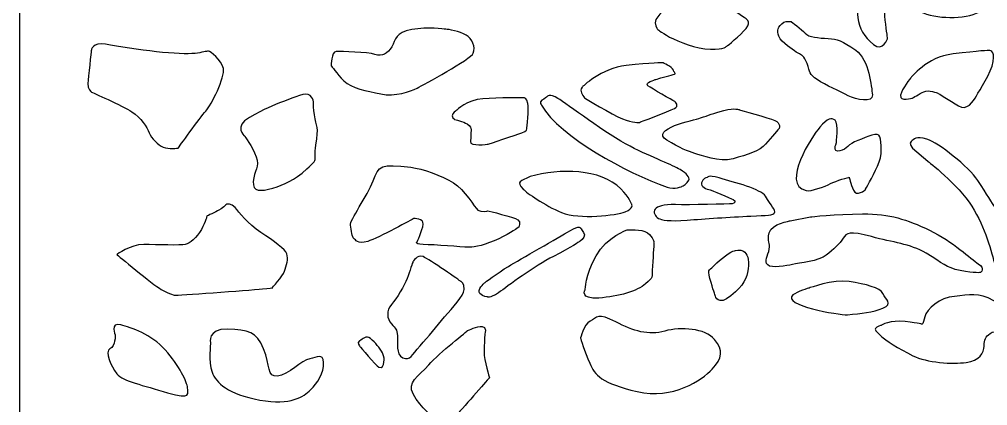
# Model space of a CAD drawing. Header units: centimetres. Extents: x -15.7 to -8.7, y -9 to 9.
# Drawn here: x -15.652 to -11.118, y -0.31 to 1.498 of the extents above; entities that cross this region are included whole.
import ezdxf

# ---------------------------------------------------------------- set-up
doc = ezdxf.new("R2010")
doc.units = ezdxf.units.CM
doc.header["$MEASUREMENT"] = 0
doc.layers.add('layer 1', color=7, linetype='Continuous')

msp = doc.modelspace()

# ---------------------------------------------------------------- linework, layer by layer
at = {"layer": 'layer 1', "color": 250, "lineweight": 30}
for points, knots in [([(-15.65204, 9.00077), (-15.65204, 9.00077), (-8.7077, 9.00077), (-8.7077, 9.00077), (-8.7077, 9.00077), (-8.7077, 9.00077), (-8.7077, -9.00021), (-8.7077, -9.00021), (-8.7077, -9.00021), (-8.7077, -9.00021), (-15.65204, -9.00021), (-15.65204, -9.00021), (-15.65204, -9.00021), (-15.65204, -9.00021), (-15.65204, 9.00077), (-15.65204, 9.00077)], [0, 0, 0, 0, 0.2, 0.2, 0.2, 0.2, 0.4, 0.4, 0.4, 0.4, 0.6, 0.6, 0.6, 0.6, 1, 1, 1, 1]), ([(-11.50074, 1.77283), (-11.44518, 1.78842), (-11.37884, 1.80402), (-11.36809, 1.76243), (-11.36809, 1.76243), (-11.35733, 1.72084), (-11.37347, 1.67925), (-11.35375, 1.65456), (-11.35375, 1.65456), (-11.33403, 1.62988), (-11.25875, 1.60517), (-11.23902, 1.64676), (-11.23902, 1.64676), (-11.2193, 1.68835), (-11.20139, 1.76373), (-11.20139, 1.76373), (-11.20139, 1.76373), (-11.20139, 1.76373), (-11.1745, 1.8469), (-11.15299, 1.8365), (-11.15299, 1.8365), (-11.13147, 1.82611), (-11.11176, 1.8469), (-11.08128, 1.77542), (-11.08128, 1.77542), (-11.0508, 1.70394), (-11.07627, 1.58504), (-11.14223, 1.5415), (-11.14223, 1.5415), (-11.20818, 1.49795), (-11.3382, 1.49764), (-11.42008, 1.5285), (-11.42008, 1.5285), (-11.50196, 1.55936), (-11.54914, 1.56099), (-11.54914, 1.56099), (-11.54914, 1.56099), (-11.54914, 1.56099), (-11.60472, 1.56489), (-11.59934, 1.5129), (-11.59934, 1.5129), (-11.59396, 1.46092), (-11.58679, 1.41024), (-11.58679, 1.41024), (-11.58679, 1.41024), (-11.58679, 1.41024), (-11.6065, 1.34396), (-11.65311, 1.38034), (-11.65311, 1.38034), (-11.74156, 1.44941), (-11.74207, 1.55584), (-11.69972, 1.64027), (-11.69972, 1.64027), (-11.67263, 1.69428), (-11.56746, 1.75411), (-11.50074, 1.77283)], [0, 0, 0, 0, 0.0666667, 0.0666667, 0.0666667, 0.0666667, 0.1333333, 0.1333333, 0.1333333, 0.1333333, 0.2, 0.2, 0.2, 0.2, 0.2666667, 0.2666667, 0.2666667, 0.2666667, 0.3333333, 0.3333333, 0.3333333, 0.3333333, 0.4, 0.4, 0.4, 0.4, 0.4666667, 0.4666667, 0.4666667, 0.4666667, 0.5333333, 0.5333333, 0.5333333, 0.5333333, 0.6, 0.6, 0.6, 0.6, 0.6666667, 0.6666667, 0.6666667, 0.6666667, 0.7333333, 0.7333333, 0.7333333, 0.7333333, 0.8, 0.8, 0.8, 0.8, 0.8666667, 0.8666667, 0.8666667, 0.8666667, 1, 1, 1, 1]), ([(-12.64213, 1.53278), (-12.64213, 1.53278), (-12.57448, 1.57149), (-12.57448, 1.57149), (-12.57448, 1.57149), (-12.57448, 1.57149), (-12.55401, 1.59731), (-12.51307, 1.58504), (-12.51307, 1.58504), (-12.47211, 1.57278), (-12.3208, 1.54956), (-12.28341, 1.52374), (-12.28341, 1.52374), (-12.24603, 1.49793), (-12.22111, 1.48954), (-12.2487, 1.45598), (-12.2487, 1.45598), (-12.27628, 1.42243), (-12.33949, 1.37273), (-12.33949, 1.37273), (-12.33949, 1.37273), (-12.33949, 1.37273), (-12.3484, 1.3566), (-12.41604, 1.35854), (-12.41604, 1.35854), (-12.48369, 1.36048), (-12.56379, 1.3921), (-12.60741, 1.41533), (-12.60741, 1.41533), (-12.65102, 1.43856), (-12.66528, 1.45341), (-12.66528, 1.45341), (-12.66528, 1.45341), (-12.66528, 1.45341), (-12.68129, 1.47728), (-12.6715, 1.49664), (-12.6715, 1.49664), (-12.66171, 1.51599), (-12.64213, 1.53278), (-12.64213, 1.53278)], [0, 0, 0, 0, 0.0909091, 0.0909091, 0.0909091, 0.0909091, 0.1818182, 0.1818182, 0.1818182, 0.1818182, 0.2727273, 0.2727273, 0.2727273, 0.2727273, 0.3636364, 0.3636364, 0.3636364, 0.3636364, 0.4545455, 0.4545455, 0.4545455, 0.4545455, 0.5454545, 0.5454545, 0.5454545, 0.5454545, 0.6363636, 0.6363636, 0.6363636, 0.6363636, 0.7272727, 0.7272727, 0.7272727, 0.7272727, 0.8181818, 0.8181818, 0.8181818, 0.8181818, 1, 1, 1, 1]), ([(-14.19141, 1.28028), (-14.19141, 1.28028), (-14.19321, 1.34786), (-14.16811, 1.34786), (-14.16811, 1.34786), (-14.14302, 1.34786), (-14.02112, 1.34526), (-13.98706, 1.33356), (-13.98706, 1.33356), (-13.953, 1.32187), (-13.9279, 1.33746), (-13.90819, 1.36995), (-13.90819, 1.36995), (-13.88847, 1.40244), (-13.89385, 1.43753), (-13.81497, 1.45052), (-13.81497, 1.45052), (-13.73609, 1.46352), (-13.66798, 1.45183), (-13.65544, 1.45183), (-13.65544, 1.45183), (-13.64288, 1.45183), (-13.5909, 1.44143), (-13.56043, 1.42453), (-13.56043, 1.42453), (-13.52995, 1.40763), (-13.51562, 1.36866), (-13.52637, 1.34006), (-13.52637, 1.34006), (-13.53713, 1.31146), (-13.7594, 1.19191), (-13.78987, 1.17631), (-13.78987, 1.17631), (-13.82035, 1.16071), (-13.89385, 1.13472), (-13.96017, 1.14902), (-13.96017, 1.14902), (-14.0265, 1.16331), (-14.0982, 1.17501), (-14.13227, 1.2101), (-14.13227, 1.2101), (-14.16631, 1.24519), (-14.19141, 1.28028), (-14.19141, 1.28028)], [0, 0, 0, 0, 0.0833333, 0.0833333, 0.0833333, 0.0833333, 0.1666667, 0.1666667, 0.1666667, 0.1666667, 0.25, 0.25, 0.25, 0.25, 0.3333333, 0.3333333, 0.3333333, 0.3333333, 0.4166667, 0.4166667, 0.4166667, 0.4166667, 0.5, 0.5, 0.5, 0.5, 0.5833333, 0.5833333, 0.5833333, 0.5833333, 0.6666667, 0.6666667, 0.6666667, 0.6666667, 0.75, 0.75, 0.75, 0.75, 0.8333333, 0.8333333, 0.8333333, 0.8333333, 1, 1, 1, 1]), ([(-12.09738, 1.45856), (-12.09738, 1.45856), (-12.11074, 1.42694), (-12.07958, 1.39597), (-12.07958, 1.39597), (-12.04842, 1.365), (-12.0146, 1.34563), (-11.99947, 1.33595), (-11.99947, 1.33595), (-11.98434, 1.32627), (-11.98077, 1.33144), (-11.96386, 1.29078), (-11.96386, 1.29078), (-11.94695, 1.25012), (-11.95674, 1.24238), (-11.91669, 1.21592), (-11.91669, 1.21592), (-11.87663, 1.18947), (-11.8072, 1.16107), (-11.77071, 1.14042), (-11.77071, 1.14042), (-11.73421, 1.11977), (-11.65322, 1.10751), (-11.65766, 1.1443), (-11.65766, 1.1443), (-11.66211, 1.18108), (-11.67191, 1.30885), (-11.73599, 1.35402), (-11.73599, 1.35402), (-11.80008, 1.39919), (-11.82145, 1.405), (-11.86505, 1.40823), (-11.86505, 1.40823), (-11.90868, 1.41146), (-11.95674, 1.41404), (-11.97276, 1.43275), (-11.97276, 1.43275), (-11.98879, 1.45146), (-12.03863, 1.48825), (-12.03863, 1.48825), (-12.03863, 1.48825), (-12.03863, 1.48825), (-12.05821, 1.49083), (-12.07245, 1.48437), (-12.07245, 1.48437), (-12.0867, 1.47792), (-12.09738, 1.45856), (-12.09738, 1.45856)], [0, 0, 0, 0, 0.0769231, 0.0769231, 0.0769231, 0.0769231, 0.1538462, 0.1538462, 0.1538462, 0.1538462, 0.2307692, 0.2307692, 0.2307692, 0.2307692, 0.3076923, 0.3076923, 0.3076923, 0.3076923, 0.3846154, 0.3846154, 0.3846154, 0.3846154, 0.4615385, 0.4615385, 0.4615385, 0.4615385, 0.5384615, 0.5384615, 0.5384615, 0.5384615, 0.6153846, 0.6153846, 0.6153846, 0.6153846, 0.6923077, 0.6923077, 0.6923077, 0.6923077, 0.7692308, 0.7692308, 0.7692308, 0.7692308, 0.8461538, 0.8461538, 0.8461538, 0.8461538, 1, 1, 1, 1]), ([(-15.31537, 1.35175), (-15.31537, 1.35175), (-15.30999, 1.39464), (-15.24904, 1.38165), (-15.24904, 1.38165), (-15.1881, 1.36866), (-15.0895, 1.35565), (-15.01062, 1.34655), (-15.01062, 1.34655), (-14.93176, 1.33746), (-14.86364, 1.33485), (-14.82958, 1.33876), (-14.82958, 1.33876), (-14.79552, 1.34265), (-14.7758, 1.34916), (-14.76683, 1.34916), (-14.76683, 1.34916), (-14.75788, 1.34916), (-14.70589, 1.30887), (-14.69692, 1.26858), (-14.69692, 1.26858), (-14.68797, 1.22829), (-14.7525, 1.09703), (-14.77939, 1.06845), (-14.77939, 1.06845), (-14.80628, 1.03985), (-14.90846, 0.8956), (-14.90846, 0.8956), (-14.90846, 0.8956), (-14.90846, 0.8956), (-14.95327, 0.8891), (-14.97836, 0.89949), (-14.97836, 0.89949), (-15.00347, 0.90989), (-15.03393, 0.94108), (-15.04469, 0.96708), (-15.04469, 0.96708), (-15.05544, 0.99307), (-15.08233, 1.03855), (-15.12535, 1.06584), (-15.12535, 1.06584), (-15.16838, 1.09314), (-15.31537, 1.15811), (-15.31537, 1.15811), (-15.31537, 1.15811), (-15.31537, 1.15811), (-15.3333, 1.17111), (-15.3315, 1.19841), (-15.3315, 1.19841), (-15.32971, 1.2257), (-15.31537, 1.35175), (-15.31537, 1.35175)], [0, 0, 0, 0, 0.0714286, 0.0714286, 0.0714286, 0.0714286, 0.1428571, 0.1428571, 0.1428571, 0.1428571, 0.2142857, 0.2142857, 0.2142857, 0.2142857, 0.2857143, 0.2857143, 0.2857143, 0.2857143, 0.3571429, 0.3571429, 0.3571429, 0.3571429, 0.4285714, 0.4285714, 0.4285714, 0.4285714, 0.5, 0.5, 0.5, 0.5, 0.5714286, 0.5714286, 0.5714286, 0.5714286, 0.6428571, 0.6428571, 0.6428571, 0.6428571, 0.7142857, 0.7142857, 0.7142857, 0.7142857, 0.7857143, 0.7857143, 0.7857143, 0.7857143, 0.8571429, 0.8571429, 0.8571429, 0.8571429, 1, 1, 1, 1]), ([(-11.47744, 1.22439), (-11.47744, 1.22439), (-11.40395, 1.32187), (-11.28026, 1.33616), (-11.28026, 1.33616), (-11.15657, 1.35045), (-11.11176, 1.35306), (-11.11176, 1.35306), (-11.11176, 1.35306), (-11.11176, 1.35306), (-11.08307, 1.35565), (-11.09204, 1.30107), (-11.09204, 1.30107), (-11.101, 1.24649), (-11.15657, 1.16591), (-11.1709, 1.13992), (-11.1709, 1.13992), (-11.18525, 1.11393), (-11.21572, 1.06715), (-11.25516, 1.09314), (-11.25516, 1.09314), (-11.2946, 1.11913), (-11.35196, 1.15292), (-11.35196, 1.15292), (-11.35196, 1.15292), (-11.35196, 1.15292), (-11.39498, 1.16981), (-11.41649, 1.15942), (-11.41649, 1.15942), (-11.438, 1.14902), (-11.47027, 1.12952), (-11.47027, 1.12952), (-11.47027, 1.12952), (-11.47027, 1.12952), (-11.53122, 1.11133), (-11.52584, 1.14252), (-11.52584, 1.14252), (-11.52047, 1.17371), (-11.47744, 1.22439), (-11.47744, 1.22439)], [0, 0, 0, 0, 0.0909091, 0.0909091, 0.0909091, 0.0909091, 0.1818182, 0.1818182, 0.1818182, 0.1818182, 0.2727273, 0.2727273, 0.2727273, 0.2727273, 0.3636364, 0.3636364, 0.3636364, 0.3636364, 0.4545455, 0.4545455, 0.4545455, 0.4545455, 0.5454545, 0.5454545, 0.5454545, 0.5454545, 0.6363636, 0.6363636, 0.6363636, 0.6363636, 0.7272727, 0.7272727, 0.7272727, 0.7272727, 0.8181818, 0.8181818, 0.8181818, 0.8181818, 1, 1, 1, 1]), ([(-13.01687, 1.18108), (-13.01687, 1.18108), (-12.92963, 1.26884), (-12.81036, 1.28174), (-12.81036, 1.28174), (-12.69108, 1.29465), (-12.63945, 1.29465), (-12.63945, 1.29465), (-12.63945, 1.29465), (-12.63945, 1.29465), (-12.59496, 1.27787), (-12.58961, 1.26046), (-12.58961, 1.26046), (-12.58427, 1.24303), (-12.56914, 1.24432), (-12.5994, 1.23722), (-12.5994, 1.23722), (-12.62967, 1.23012), (-12.67328, 1.21657), (-12.67328, 1.21657), (-12.67328, 1.21657), (-12.67328, 1.21657), (-12.72669, 1.20044), (-12.70888, 1.18753), (-12.70888, 1.18753), (-12.69108, 1.17463), (-12.59228, 1.11719), (-12.58605, 1.11526), (-12.58605, 1.11526), (-12.57982, 1.11332), (-12.56024, 1.09202), (-12.58516, 1.08041), (-12.58516, 1.08041), (-12.61009, 1.0688), (-12.74894, 1.01588), (-12.74894, 1.01588), (-12.74894, 1.01588), (-12.74894, 1.01588), (-12.7792, 1.01265), (-12.82817, 1.03265), (-12.82817, 1.03265), (-12.87712, 1.05266), (-13.00619, 1.13074), (-13.00619, 1.13074), (-13.00619, 1.13074), (-13.0144, 1.14446), (-13.03089, 1.16079), (-13.01687, 1.18108)], [0, 0, 0, 0, 0.0769231, 0.0769231, 0.0769231, 0.0769231, 0.1538462, 0.1538462, 0.1538462, 0.1538462, 0.2307692, 0.2307692, 0.2307692, 0.2307692, 0.3076923, 0.3076923, 0.3076923, 0.3076923, 0.3846154, 0.3846154, 0.3846154, 0.3846154, 0.4615385, 0.4615385, 0.4615385, 0.4615385, 0.5384615, 0.5384615, 0.5384615, 0.5384615, 0.6153846, 0.6153846, 0.6153846, 0.6153846, 0.6923077, 0.6923077, 0.6923077, 0.6923077, 0.7692308, 0.7692308, 0.7692308, 0.7692308, 0.8461538, 0.8461538, 0.8461538, 0.8461538, 1, 1, 1, 1]), ([(-14.59834, 0.95278), (-14.59834, 0.95278), (-14.65031, 0.99696), (-14.57502, 1.03855), (-14.57502, 1.03855), (-14.49975, 1.08014), (-14.46927, 1.09443), (-14.41549, 1.11393), (-14.41549, 1.11393), (-14.36172, 1.13342), (-14.31152, 1.15942), (-14.29001, 1.14122), (-14.29001, 1.14122), (-14.2685, 1.12302), (-14.27926, 1.11003), (-14.2703, 1.05155), (-14.2703, 1.05155), (-14.26133, 0.99307), (-14.24878, 0.99827), (-14.26313, 0.90989), (-14.26313, 0.90989), (-14.27746, 0.82152), (-14.24519, 0.85401), (-14.30615, 0.79813), (-14.30615, 0.79813), (-14.36709, 0.74224), (-14.41011, 0.72535), (-14.46568, 0.70846), (-14.46568, 0.70846), (-14.52125, 0.69156), (-14.56069, 0.69027), (-14.55711, 0.73965), (-14.55711, 0.73965), (-14.55352, 0.78903), (-14.52484, 0.80722), (-14.54276, 0.85531), (-14.54276, 0.85531), (-14.56069, 0.9034), (-14.59834, 0.95278), (-14.59834, 0.95278)], [0, 0, 0, 0, 0.0909091, 0.0909091, 0.0909091, 0.0909091, 0.1818182, 0.1818182, 0.1818182, 0.1818182, 0.2727273, 0.2727273, 0.2727273, 0.2727273, 0.3636364, 0.3636364, 0.3636364, 0.3636364, 0.4545455, 0.4545455, 0.4545455, 0.4545455, 0.5454545, 0.5454545, 0.5454545, 0.5454545, 0.6363636, 0.6363636, 0.6363636, 0.6363636, 0.7272727, 0.7272727, 0.7272727, 0.7272727, 0.8181818, 0.8181818, 0.8181818, 0.8181818, 1, 1, 1, 1]), ([(-13.20735, 1.09654), (-13.20735, 1.09654), (-13.21892, 1.11138), (-13.20557, 1.11913), (-13.20557, 1.11913), (-13.19221, 1.12687), (-13.18153, 1.13591), (-13.18153, 1.13591), (-13.18153, 1.13591), (-13.18153, 1.13591), (-13.16997, 1.15268), (-13.12991, 1.12816), (-13.12991, 1.12816), (-13.08986, 1.10364), (-12.90026, 0.95845), (-12.79256, 0.90424), (-12.79256, 0.90424), (-12.68486, 0.85003), (-12.58961, 0.81454), (-12.55846, 0.79517), (-12.55846, 0.79517), (-12.5273, 0.77582), (-12.51217, 0.75969), (-12.5175, 0.74485), (-12.5175, 0.74485), (-12.52286, 0.73001), (-12.54777, 0.71709), (-12.54777, 0.71709), (-12.54777, 0.71709), (-12.54777, 0.71709), (-12.58338, 0.69967), (-12.61898, 0.71258), (-12.61898, 0.71258), (-12.81085, 0.78212), (-13.11803, 0.94415), (-13.20735, 1.09654)], [0, 0, 0, 0, 0.1, 0.1, 0.1, 0.1, 0.2, 0.2, 0.2, 0.2, 0.3, 0.3, 0.3, 0.3, 0.4, 0.4, 0.4, 0.4, 0.5, 0.5, 0.5, 0.5, 0.6, 0.6, 0.6, 0.6, 0.7, 0.7, 0.7, 0.7, 0.8, 0.8, 0.8, 0.8, 1, 1, 1, 1]), ([(-13.60345, 1.07331), (-13.60345, 1.07331), (-13.55716, 1.12042), (-13.4824, 1.12623), (-13.4824, 1.12623), (-13.40762, 1.13204), (-13.28657, 1.1301), (-13.28657, 1.1301), (-13.28657, 1.1301), (-13.28657, 1.1301), (-13.27588, 1.12945), (-13.27055, 1.10493), (-13.27055, 1.10493), (-13.2652, 1.08041), (-13.27588, 0.98684), (-13.27588, 0.98684), (-13.27588, 0.98684), (-13.27588, 0.98684), (-13.27322, 0.97586), (-13.29903, 0.96683), (-13.29903, 0.96683), (-13.32484, 0.9578), (-13.45747, 0.91392), (-13.45747, 0.91392), (-13.45747, 0.91392), (-13.45747, 0.91392), (-13.54292, 0.9023), (-13.54025, 0.92682), (-13.54025, 0.92682), (-13.53758, 0.95135), (-13.53669, 0.9849), (-13.53669, 0.9849), (-13.53669, 0.9849), (-13.53669, 0.9849), (-13.53936, 0.9991), (-13.55538, 1.00878), (-13.55538, 1.00878), (-13.57141, 1.01846), (-13.61413, 1.03007), (-13.61413, 1.03007), (-13.61413, 1.03007), (-13.61413, 1.03007), (-13.63194, 1.04234), (-13.62303, 1.05524), (-13.62303, 1.05524), (-13.61413, 1.06815), (-13.60345, 1.07331), (-13.60345, 1.07331)], [0, 0, 0, 0, 0.0769231, 0.0769231, 0.0769231, 0.0769231, 0.1538462, 0.1538462, 0.1538462, 0.1538462, 0.2307692, 0.2307692, 0.2307692, 0.2307692, 0.3076923, 0.3076923, 0.3076923, 0.3076923, 0.3846154, 0.3846154, 0.3846154, 0.3846154, 0.4615385, 0.4615385, 0.4615385, 0.4615385, 0.5384615, 0.5384615, 0.5384615, 0.5384615, 0.6153846, 0.6153846, 0.6153846, 0.6153846, 0.6923077, 0.6923077, 0.6923077, 0.6923077, 0.7692308, 0.7692308, 0.7692308, 0.7692308, 0.8461538, 0.8461538, 0.8461538, 0.8461538, 1, 1, 1, 1]), ([(-12.61987, 0.93263), (-12.56202, 0.89585), (-12.52019, 0.87971), (-12.48903, 0.87068), (-12.48903, 0.87068), (-12.45787, 0.86165), (-12.37688, 0.82744), (-12.31012, 0.84552), (-12.31012, 0.84552), (-12.24336, 0.86358), (-12.1855, 0.8823), (-12.15791, 0.91392), (-12.15791, 0.91392), (-12.13031, 0.94554), (-12.09382, 0.98748), (-12.09382, 0.98748), (-12.09382, 0.98748), (-12.09382, 0.98748), (-12.08581, 1.01329), (-12.11429, 1.02491), (-12.11429, 1.02491), (-12.14277, 1.03653), (-12.28074, 1.07524), (-12.28074, 1.07524), (-12.28074, 1.07524), (-12.28074, 1.07524), (-12.30121, 1.08493), (-12.35285, 1.07137), (-12.35285, 1.07137), (-12.40447, 1.05782), (-12.42406, 1.04943), (-12.46321, 1.03653), (-12.46321, 1.03653), (-12.49213, 1.027), (-12.70371, 0.98592), (-12.61987, 0.93263)], [0, 0, 0, 0, 0.1, 0.1, 0.1, 0.1, 0.2, 0.2, 0.2, 0.2, 0.3, 0.3, 0.3, 0.3, 0.4, 0.4, 0.4, 0.4, 0.5, 0.5, 0.5, 0.5, 0.6, 0.6, 0.6, 0.6, 0.7, 0.7, 0.7, 0.7, 0.8, 0.8, 0.8, 0.8, 1, 1, 1, 1]), ([(-11.90408, 0.99307), (-11.86582, 1.03665), (-11.8503, 1.03985), (-11.83238, 1.02556), (-11.83238, 1.02556), (-11.81445, 1.01126), (-11.827, 0.91769), (-11.827, 0.91769), (-11.827, 0.91769), (-11.827, 0.91769), (-11.84671, 0.8748), (-11.81087, 0.8826), (-11.81087, 0.8826), (-11.77501, 0.8904), (-11.77322, 0.91379), (-11.72661, 0.93069), (-11.72661, 0.93069), (-11.68, 0.94758), (-11.62981, 0.97618), (-11.62264, 0.94888), (-11.62264, 0.94888), (-11.61547, 0.92159), (-11.6083, 0.86181), (-11.63339, 0.81112), (-11.63339, 0.81112), (-11.65849, 0.76044), (-11.69076, 0.70066), (-11.69076, 0.70066), (-11.69076, 0.70066), (-11.69076, 0.70066), (-11.73199, 0.66687), (-11.74633, 0.69806), (-11.74633, 0.69806), (-11.76067, 0.72925), (-11.76605, 0.75914), (-11.76605, 0.75914), (-11.76605, 0.75914), (-11.76605, 0.75914), (-11.82879, 0.74354), (-11.85388, 0.72925), (-11.85388, 0.72925), (-11.87898, 0.71495), (-11.9471, 0.69156), (-11.96861, 0.69676), (-11.96861, 0.69676), (-12.08804, 0.72562), (-11.94036, 0.95173), (-11.90408, 0.99307)], [0, 0, 0, 0, 0.0769231, 0.0769231, 0.0769231, 0.0769231, 0.1538462, 0.1538462, 0.1538462, 0.1538462, 0.2307692, 0.2307692, 0.2307692, 0.2307692, 0.3076923, 0.3076923, 0.3076923, 0.3076923, 0.3846154, 0.3846154, 0.3846154, 0.3846154, 0.4615385, 0.4615385, 0.4615385, 0.4615385, 0.5384615, 0.5384615, 0.5384615, 0.5384615, 0.6153846, 0.6153846, 0.6153846, 0.6153846, 0.6923077, 0.6923077, 0.6923077, 0.6923077, 0.7692308, 0.7692308, 0.7692308, 0.7692308, 0.8461538, 0.8461538, 0.8461538, 0.8461538, 1, 1, 1, 1]), ([(-11.47027, 0.8956), (-11.47027, 0.8956), (-11.4882, 0.91769), (-11.47565, 0.92679), (-11.47565, 0.92679), (-11.4631, 0.93588), (-11.45593, 0.95408), (-11.40215, 0.93719), (-11.40215, 0.93719), (-11.34838, 0.92029), (-11.20676, 0.80853), (-11.16374, 0.74354), (-11.16374, 0.74354), (-11.12071, 0.67857), (-11.09562, 0.63828), (-11.08486, 0.61749), (-11.08486, 0.61749), (-11.07411, 0.59669), (-11.02929, 0.5785), (-11.00061, 0.61618), (-11.00061, 0.61618), (-10.97193, 0.65387), (-10.93249, 0.72274), (-10.91098, 0.74614), (-10.91098, 0.74614), (-10.88947, 0.76954), (-10.86796, 0.80332), (-10.8339, 0.78773), (-10.8339, 0.78773), (-10.79984, 0.77214), (-10.7855, 0.76174), (-10.80343, 0.72274), (-10.80343, 0.72274), (-10.82135, 0.68377), (-10.88589, 0.62658), (-10.92711, 0.5577), (-10.92711, 0.5577), (-10.96835, 0.48882), (-10.99344, 0.45634), (-10.99702, 0.41345), (-10.99702, 0.41345), (-11.00061, 0.37057), (-11.00778, 0.31987), (-11.02391, 0.30688), (-11.02391, 0.30688), (-11.04005, 0.29388), (-11.06514, 0.28349), (-11.08307, 0.34586), (-11.08307, 0.34586), (-11.101, 0.40825), (-11.12789, 0.52261), (-11.19242, 0.62398), (-11.19242, 0.62398), (-11.25694, 0.72535), (-11.39857, 0.83451), (-11.39857, 0.83451), (-11.39857, 0.83451), (-11.39857, 0.83451), (-11.47027, 0.8956), (-11.47027, 0.8956)], [0, 0, 0, 0, 0.0625, 0.0625, 0.0625, 0.0625, 0.125, 0.125, 0.125, 0.125, 0.1875, 0.1875, 0.1875, 0.1875, 0.25, 0.25, 0.25, 0.25, 0.3125, 0.3125, 0.3125, 0.3125, 0.375, 0.375, 0.375, 0.375, 0.4375, 0.4375, 0.4375, 0.4375, 0.5, 0.5, 0.5, 0.5, 0.5625, 0.5625, 0.5625, 0.5625, 0.625, 0.625, 0.625, 0.625, 0.6875, 0.6875, 0.6875, 0.6875, 0.75, 0.75, 0.75, 0.75, 0.8125, 0.8125, 0.8125, 0.8125, 0.875, 0.875, 0.875, 0.875, 1, 1, 1, 1]), ([(-13.99602, 0.74224), (-14.02112, 0.67337), (-14.10716, 0.5564), (-14.10179, 0.5343), (-14.10179, 0.5343), (-14.09641, 0.51222), (-14.09462, 0.47582), (-14.08566, 0.47193), (-14.08566, 0.47193), (-14.07669, 0.46802), (-14.07132, 0.44333), (-14.02112, 0.45893), (-14.02112, 0.45893), (-13.97093, 0.47453), (-13.806, 0.5655), (-13.806, 0.5655), (-13.806, 0.5655), (-13.806, 0.5655), (-13.75761, 0.5681), (-13.76119, 0.53951), (-13.76119, 0.53951), (-13.76478, 0.51092), (-13.78987, 0.45503), (-13.78987, 0.45503), (-13.78987, 0.45503), (-13.78987, 0.45503), (-13.81139, 0.44593), (-13.73789, 0.44333), (-13.73789, 0.44333), (-13.6644, 0.44074), (-13.55863, 0.43034), (-13.53354, 0.43164), (-13.53354, 0.43164), (-13.50844, 0.43294), (-13.44033, 0.45244), (-13.38655, 0.48103), (-13.38655, 0.48103), (-13.33276, 0.50962), (-13.31305, 0.52651), (-13.31305, 0.52651), (-13.31305, 0.52651), (-13.31305, 0.52651), (-13.3023, 0.5486), (-13.31843, 0.5603), (-13.31843, 0.5603), (-13.33456, 0.572), (-13.45825, 0.60189), (-13.45825, 0.60189), (-13.45825, 0.60189), (-13.45825, 0.60189), (-13.48872, 0.59409), (-13.50486, 0.60579), (-13.50486, 0.60579), (-13.52099, 0.61749), (-13.5658, 0.70066), (-13.61958, 0.73315), (-13.61958, 0.73315), (-13.67336, 0.76564), (-13.76478, 0.79942), (-13.81856, 0.80593), (-13.81856, 0.80593), (-13.95872, 0.82285), (-13.96977, 0.81432), (-13.99602, 0.74224)], [0, 0, 0, 0, 0.0588235, 0.0588235, 0.0588235, 0.0588235, 0.1176471, 0.1176471, 0.1176471, 0.1176471, 0.1764706, 0.1764706, 0.1764706, 0.1764706, 0.2352941, 0.2352941, 0.2352941, 0.2352941, 0.2941176, 0.2941176, 0.2941176, 0.2941176, 0.3529412, 0.3529412, 0.3529412, 0.3529412, 0.4117647, 0.4117647, 0.4117647, 0.4117647, 0.4705882, 0.4705882, 0.4705882, 0.4705882, 0.5294118, 0.5294118, 0.5294118, 0.5294118, 0.5882353, 0.5882353, 0.5882353, 0.5882353, 0.6470588, 0.6470588, 0.6470588, 0.6470588, 0.7058824, 0.7058824, 0.7058824, 0.7058824, 0.7647059, 0.7647059, 0.7647059, 0.7647059, 0.8235294, 0.8235294, 0.8235294, 0.8235294, 0.8823529, 0.8823529, 0.8823529, 0.8823529, 1, 1, 1, 1]), ([(-13.26076, 0.76227), (-13.12169, 0.80078), (-12.9312, 0.80069), (-12.83618, 0.70483), (-12.83618, 0.70483), (-12.79523, 0.66353), (-12.78454, 0.63256), (-12.78454, 0.63256), (-12.78454, 0.63256), (-12.78454, 0.63256), (-12.77386, 0.61384), (-12.81481, 0.59772), (-12.81481, 0.59772), (-12.85575, 0.58158), (-13.03111, 0.55963), (-13.113, 0.59384), (-13.113, 0.59384), (-13.19489, 0.62804), (-13.27588, 0.68547), (-13.2928, 0.70355), (-13.2928, 0.70355), (-13.3281, 0.74126), (-13.30537, 0.73875), (-13.26076, 0.76227)], [0, 0, 0, 0, 0.1428571, 0.1428571, 0.1428571, 0.1428571, 0.2857143, 0.2857143, 0.2857143, 0.2857143, 0.4285714, 0.4285714, 0.4285714, 0.4285714, 0.5714286, 0.5714286, 0.5714286, 0.5714286, 0.7142857, 0.7142857, 0.7142857, 0.7142857, 1, 1, 1, 1]), ([(-12.41693, 0.69967), (-12.43245, 0.7034), (-12.46467, 0.71443), (-12.45787, 0.73323), (-12.45787, 0.73323), (-12.45107, 0.75203), (-12.43667, 0.75839), (-12.43206, 0.75839), (-12.43206, 0.75839), (-12.42745, 0.75839), (-12.43115, 0.77129), (-12.37598, 0.75582), (-12.37598, 0.75582), (-12.30225, 0.73514), (-12.17816, 0.70301), (-12.15826, 0.67066), (-12.15826, 0.67066), (-12.10372, 0.58206), (-12.07622, 0.58386), (-12.22644, 0.57706), (-12.22644, 0.57706), (-12.32613, 0.57255), (-12.44452, 0.5648), (-12.52553, 0.55835), (-12.52553, 0.55835), (-12.60653, 0.5519), (-12.64658, 0.55899), (-12.65993, 0.56673), (-12.65993, 0.56673), (-12.67328, 0.57448), (-12.68662, 0.59836), (-12.67506, 0.60997), (-12.67506, 0.60997), (-12.66349, 0.62159), (-12.63857, 0.63385), (-12.57893, 0.63127), (-12.57893, 0.63127), (-12.51928, 0.62868), (-12.32881, 0.63321), (-12.31457, 0.63514), (-12.31457, 0.63514), (-12.30032, 0.63707), (-12.29587, 0.6474), (-12.30922, 0.6545), (-12.30922, 0.6545), (-12.32257, 0.6616), (-12.41693, 0.69967), (-12.41693, 0.69967)], [0, 0, 0, 0, 0.0769231, 0.0769231, 0.0769231, 0.0769231, 0.1538462, 0.1538462, 0.1538462, 0.1538462, 0.2307692, 0.2307692, 0.2307692, 0.2307692, 0.3076923, 0.3076923, 0.3076923, 0.3076923, 0.3846154, 0.3846154, 0.3846154, 0.3846154, 0.4615385, 0.4615385, 0.4615385, 0.4615385, 0.5384615, 0.5384615, 0.5384615, 0.5384615, 0.6153846, 0.6153846, 0.6153846, 0.6153846, 0.6923077, 0.6923077, 0.6923077, 0.6923077, 0.7692308, 0.7692308, 0.7692308, 0.7692308, 0.8461538, 0.8461538, 0.8461538, 0.8461538, 1, 1, 1, 1]), ([(-15.19557, 0.39731), (-15.19557, 0.39731), (-15.1344, 0.44426), (-15.06965, 0.44426), (-15.06965, 0.44426), (-15.00489, 0.44426), (-14.89696, 0.43904), (-14.87539, 0.44426), (-14.87539, 0.44426), (-14.8538, 0.44948), (-14.82142, 0.47556), (-14.79983, 0.51468), (-14.79983, 0.51468), (-14.77825, 0.5538), (-14.77401, 0.57719), (-14.77401, 0.57719), (-14.77401, 0.57719), (-14.77401, 0.57719), (-14.73099, 0.59799), (-14.71843, 0.60448), (-14.71843, 0.60448), (-14.70589, 0.61099), (-14.68079, 0.63308), (-14.68079, 0.63308), (-14.68079, 0.63308), (-14.68079, 0.63308), (-14.65928, 0.63828), (-14.64135, 0.61749), (-14.64135, 0.61749), (-14.62343, 0.59669), (-14.584, 0.5421), (-14.52125, 0.50052), (-14.52125, 0.50052), (-14.45851, 0.45893), (-14.40653, 0.42254), (-14.39936, 0.40045), (-14.39936, 0.40045), (-14.39219, 0.37836), (-14.40115, 0.34457), (-14.41011, 0.31987), (-14.41011, 0.31987), (-14.41908, 0.29518), (-14.46927, 0.2406), (-14.46927, 0.2406), (-14.46927, 0.2406), (-14.46927, 0.2406), (-14.44597, 0.2445), (-14.51409, 0.2367), (-14.51409, 0.2367), (-14.5822, 0.2289), (-14.92279, 0.20681), (-14.92279, 0.20681), (-14.92279, 0.20681), (-14.92279, 0.20681), (-14.94609, 0.21071), (-14.98733, 0.2341), (-14.98733, 0.2341), (-15.02856, 0.25749), (-15.19557, 0.39731), (-15.19557, 0.39731)], [0, 0, 0, 0, 0.0625, 0.0625, 0.0625, 0.0625, 0.125, 0.125, 0.125, 0.125, 0.1875, 0.1875, 0.1875, 0.1875, 0.25, 0.25, 0.25, 0.25, 0.3125, 0.3125, 0.3125, 0.3125, 0.375, 0.375, 0.375, 0.375, 0.4375, 0.4375, 0.4375, 0.4375, 0.5, 0.5, 0.5, 0.5, 0.5625, 0.5625, 0.5625, 0.5625, 0.625, 0.625, 0.625, 0.625, 0.6875, 0.6875, 0.6875, 0.6875, 0.75, 0.75, 0.75, 0.75, 0.8125, 0.8125, 0.8125, 0.8125, 0.875, 0.875, 0.875, 0.875, 1, 1, 1, 1]), ([(-12.0421, 0.5551), (-12.0421, 0.5551), (-12.12994, 0.5421), (-12.1407, 0.49922), (-12.1407, 0.49922), (-12.15146, 0.45634), (-12.13532, 0.45244), (-12.1407, 0.42254), (-12.1407, 0.42254), (-12.14607, 0.39265), (-12.1658, 0.36536), (-12.14786, 0.34847), (-12.14786, 0.34847), (-12.12994, 0.33157), (-12.06003, 0.34457), (-12.03134, 0.35106), (-12.03134, 0.35106), (-12.00268, 0.35756), (-11.90766, 0.36666), (-11.8736, 0.39395), (-11.8736, 0.39395), (-11.83954, 0.42125), (-11.81087, 0.44854), (-11.79473, 0.47323), (-11.79473, 0.47323), (-11.7786, 0.49792), (-11.76605, 0.50962), (-11.66207, 0.48103), (-11.66207, 0.48103), (-11.5581, 0.45244), (-11.4864, 0.44983), (-11.40574, 0.40304), (-11.40574, 0.40304), (-11.32506, 0.35627), (-11.31611, 0.33677), (-11.24619, 0.32248), (-11.24619, 0.32248), (-11.17628, 0.30818), (-11.15119, 0.31338), (-11.15119, 0.31338), (-11.15119, 0.31338), (-11.15119, 0.31338), (-11.12789, 0.33157), (-11.16194, 0.35366), (-11.16194, 0.35366), (-11.19601, 0.37576), (-11.28026, 0.45893), (-11.3896, 0.51092), (-11.3896, 0.51092), (-11.49895, 0.5629), (-11.57424, 0.58759), (-11.70331, 0.58759), (-11.70331, 0.58759), (-11.83238, 0.58759), (-11.9471, 0.57329), (-11.9471, 0.57329), (-11.9471, 0.57329), (-11.9471, 0.57329), (-12.0421, 0.5551), (-12.0421, 0.5551)], [0, 0, 0, 0, 0.0625, 0.0625, 0.0625, 0.0625, 0.125, 0.125, 0.125, 0.125, 0.1875, 0.1875, 0.1875, 0.1875, 0.25, 0.25, 0.25, 0.25, 0.3125, 0.3125, 0.3125, 0.3125, 0.375, 0.375, 0.375, 0.375, 0.4375, 0.4375, 0.4375, 0.4375, 0.5, 0.5, 0.5, 0.5, 0.5625, 0.5625, 0.5625, 0.5625, 0.625, 0.625, 0.625, 0.625, 0.6875, 0.6875, 0.6875, 0.6875, 0.75, 0.75, 0.75, 0.75, 0.8125, 0.8125, 0.8125, 0.8125, 0.875, 0.875, 0.875, 0.875, 1, 1, 1, 1]), ([(-13.47438, 0.26473), (-13.47438, 0.26473), (-13.51177, 0.23117), (-13.49575, 0.21439), (-13.49575, 0.21439), (-13.47972, 0.19761), (-13.46014, 0.19955), (-13.46014, 0.19955), (-13.46014, 0.19955), (-13.46014, 0.19955), (-13.45124, 0.18923), (-13.40852, 0.21891), (-13.40852, 0.21891), (-13.36579, 0.2486), (-13.23955, 0.34457), (-13.15171, 0.38876), (-13.15171, 0.38876), (-13.06389, 0.43294), (-13.02982, 0.45763), (-13.02982, 0.45763), (-13.02982, 0.45763), (-13.02982, 0.45763), (-13.00473, 0.47582), (-13.00652, 0.49012), (-13.00652, 0.49012), (-13.00831, 0.50442), (-13.02444, 0.52002), (-13.02444, 0.52002), (-13.02444, 0.52002), (-13.02444, 0.52002), (-13.02444, 0.53821), (-13.07464, 0.50832), (-13.07464, 0.50832), (-13.12483, 0.47843), (-13.30947, 0.37316), (-13.36145, 0.34197), (-13.36145, 0.34197), (-13.41344, 0.31078), (-13.47438, 0.26473), (-13.47438, 0.26473)], [0, 0, 0, 0, 0.0909091, 0.0909091, 0.0909091, 0.0909091, 0.1818182, 0.1818182, 0.1818182, 0.1818182, 0.2727273, 0.2727273, 0.2727273, 0.2727273, 0.3636364, 0.3636364, 0.3636364, 0.3636364, 0.4545455, 0.4545455, 0.4545455, 0.4545455, 0.5454545, 0.5454545, 0.5454545, 0.5454545, 0.6363636, 0.6363636, 0.6363636, 0.6363636, 0.7272727, 0.7272727, 0.7272727, 0.7272727, 0.8181818, 0.8181818, 0.8181818, 0.8181818, 1, 1, 1, 1]), ([(-12.80575, 0.51222), (-12.80575, 0.51222), (-12.90076, 0.48232), (-12.95095, 0.39135), (-12.95095, 0.39135), (-13.00114, 0.30038), (-13.00293, 0.2328), (-13.00293, 0.2328), (-13.00293, 0.2328), (-13.00293, 0.2328), (-13.02982, 0.18731), (-12.93839, 0.19381), (-12.93839, 0.19381), (-12.84698, 0.20032), (-12.75735, 0.2263), (-12.71971, 0.26009), (-12.71971, 0.26009), (-12.68206, 0.29388), (-12.69102, 0.28349), (-12.68744, 0.34327), (-12.68744, 0.34327), (-12.68385, 0.40304), (-12.68027, 0.45373), (-12.68027, 0.45373), (-12.68027, 0.45373), (-12.68027, 0.45373), (-12.68385, 0.47972), (-12.71074, 0.49922), (-12.71074, 0.49922), (-12.73763, 0.51871), (-12.80575, 0.51222), (-12.80575, 0.51222)], [0, 0, 0, 0, 0.1111111, 0.1111111, 0.1111111, 0.1111111, 0.2222222, 0.2222222, 0.2222222, 0.2222222, 0.3333333, 0.3333333, 0.3333333, 0.3333333, 0.4444444, 0.4444444, 0.4444444, 0.4444444, 0.5555556, 0.5555556, 0.5555556, 0.5555556, 0.6666667, 0.6666667, 0.6666667, 0.6666667, 0.7777778, 0.7777778, 0.7777778, 0.7777778, 1, 1, 1, 1]), ([(-12.30382, 0.41474), (-12.31637, 0.41474), (-12.37373, 0.37316), (-12.39524, 0.34847), (-12.39524, 0.34847), (-12.41676, 0.32377), (-12.4329, 0.33547), (-12.41854, 0.28478), (-12.41854, 0.28478), (-12.40421, 0.2341), (-12.39345, 0.20421), (-12.39345, 0.20421), (-12.39345, 0.20421), (-12.39345, 0.20421), (-12.38091, 0.15353), (-12.31996, 0.20421), (-12.31996, 0.20421), (-12.25901, 0.25489), (-12.24646, 0.28478), (-12.23928, 0.33027), (-12.23928, 0.33027), (-12.23212, 0.37576), (-12.24467, 0.40435), (-12.2608, 0.41345), (-12.2608, 0.41345), (-12.27693, 0.42254), (-12.30382, 0.41474), (-12.30382, 0.41474)], [0, 0, 0, 0, 0.125, 0.125, 0.125, 0.125, 0.25, 0.25, 0.25, 0.25, 0.375, 0.375, 0.375, 0.375, 0.5, 0.5, 0.5, 0.5, 0.625, 0.625, 0.625, 0.625, 0.75, 0.75, 0.75, 0.75, 1, 1, 1, 1]), ([(-13.8096, 0.36277), (-13.8096, 0.36277), (-13.78987, 0.39915), (-13.76119, 0.38746), (-13.76119, 0.38746), (-13.73252, 0.37576), (-13.58553, 0.27179), (-13.58553, 0.27179), (-13.58553, 0.27179), (-13.58553, 0.27179), (-13.56759, 0.26659), (-13.56939, 0.2341), (-13.56939, 0.2341), (-13.57119, 0.20161), (-13.62317, 0.15093), (-13.66082, 0.10544), (-13.66082, 0.10544), (-13.69845, 0.05996), (-13.73609, 0.01447), (-13.77554, -0.02971), (-13.77554, -0.02971), (-13.81497, -0.07391), (-13.82035, -0.1012), (-13.85621, -0.0856), (-13.85621, -0.0856), (-13.89206, -0.07), (-13.87772, -0.01542), (-13.8813, 0.01707), (-13.8813, 0.01707), (-13.88488, 0.04956), (-13.88847, 0.04956), (-13.90999, 0.07295), (-13.90999, 0.07295), (-13.93149, 0.09634), (-13.93508, 0.13533), (-13.90999, 0.16392), (-13.90999, 0.16392), (-13.88488, 0.19252), (-13.84904, 0.251), (-13.83648, 0.28478), (-13.83648, 0.28478), (-13.82394, 0.31857), (-13.8096, 0.36277), (-13.8096, 0.36277)], [0, 0, 0, 0, 0.0833333, 0.0833333, 0.0833333, 0.0833333, 0.1666667, 0.1666667, 0.1666667, 0.1666667, 0.25, 0.25, 0.25, 0.25, 0.3333333, 0.3333333, 0.3333333, 0.3333333, 0.4166667, 0.4166667, 0.4166667, 0.4166667, 0.5, 0.5, 0.5, 0.5, 0.5833333, 0.5833333, 0.5833333, 0.5833333, 0.6666667, 0.6666667, 0.6666667, 0.6666667, 0.75, 0.75, 0.75, 0.75, 0.8333333, 0.8333333, 0.8333333, 0.8333333, 1, 1, 1, 1]), ([(-11.95426, 0.2406), (-11.95426, 0.2406), (-11.84313, 0.28219), (-11.76605, 0.27049), (-11.76605, 0.27049), (-11.68897, 0.2588), (-11.62085, 0.2419), (-11.6083, 0.2146), (-11.6083, 0.2146), (-11.59574, 0.18731), (-11.5599, 0.16782), (-11.6083, 0.14703), (-11.6083, 0.14703), (-11.6567, 0.12623), (-11.70817, 0.12078), (-11.77501, 0.11584), (-11.77501, 0.11584), (-11.81418, 0.11294), (-12.08484, 0.16002), (-12.02956, 0.20811), (-12.02956, 0.20811), (-12.01163, 0.22371), (-11.95426, 0.2406), (-11.95426, 0.2406)], [0, 0, 0, 0, 0.1428571, 0.1428571, 0.1428571, 0.1428571, 0.2857143, 0.2857143, 0.2857143, 0.2857143, 0.4285714, 0.4285714, 0.4285714, 0.4285714, 0.5714286, 0.5714286, 0.5714286, 0.5714286, 0.7142857, 0.7142857, 0.7142857, 0.7142857, 1, 1, 1, 1]), ([(-11.61672, 0.06597), (-11.61672, 0.06597), (-11.57399, 0.09243), (-11.50457, 0.08339), (-11.50457, 0.08339), (-11.43514, 0.07435), (-11.42445, 0.07114), (-11.42445, 0.07114), (-11.42445, 0.07114), (-11.42445, 0.07114), (-11.42267, 0.06855), (-11.41289, 0.10598), (-11.41289, 0.10598), (-11.40309, 0.1434), (-11.34346, 0.19568), (-11.27313, 0.20148), (-11.27313, 0.20148), (-11.20281, 0.20729), (-11.16276, 0.22342), (-11.08889, 0.18148), (-11.08889, 0.18148), (-11.01501, 0.13954), (-10.92599, 0.08597), (-10.91175, 0.00789), (-10.91175, 0.00789), (-10.89751, -0.07019), (-10.92599, -0.14957), (-10.94647, -0.16699), (-10.94647, -0.16699), (-10.96693, -0.18442), (-11.00966, -0.19086), (-11.01946, -0.15021), (-11.01946, -0.15021), (-11.02924, -0.10956), (-11.00433, -0.03664), (-11.02569, -0.00373), (-11.02569, -0.00373), (-11.04705, 0.02919), (-11.08354, 0.04661), (-11.10669, 0.02854), (-11.10669, 0.02854), (-11.12983, 0.01048), (-11.13339, 0.00144), (-11.13428, -0.03083), (-11.13428, -0.03083), (-11.13517, -0.0631), (-11.15564, -0.09859), (-11.21884, -0.10763), (-11.21884, -0.10763), (-11.28204, -0.11665), (-11.40309, -0.10891), (-11.46896, -0.076), (-11.46896, -0.076), (-11.53482, -0.04309), (-11.59981, -0.00243), (-11.61584, 0.01434), (-11.61584, 0.01434), (-11.63185, 0.03112), (-11.64876, 0.04338), (-11.64342, 0.05177), (-11.64342, 0.05177), (-11.63808, 0.06016), (-11.61672, 0.06597), (-11.61672, 0.06597)], [0, 0, 0, 0, 0.0588235, 0.0588235, 0.0588235, 0.0588235, 0.1176471, 0.1176471, 0.1176471, 0.1176471, 0.1764706, 0.1764706, 0.1764706, 0.1764706, 0.2352941, 0.2352941, 0.2352941, 0.2352941, 0.2941176, 0.2941176, 0.2941176, 0.2941176, 0.3529412, 0.3529412, 0.3529412, 0.3529412, 0.4117647, 0.4117647, 0.4117647, 0.4117647, 0.4705882, 0.4705882, 0.4705882, 0.4705882, 0.5294118, 0.5294118, 0.5294118, 0.5294118, 0.5882353, 0.5882353, 0.5882353, 0.5882353, 0.6470588, 0.6470588, 0.6470588, 0.6470588, 0.7058824, 0.7058824, 0.7058824, 0.7058824, 0.7647059, 0.7647059, 0.7647059, 0.7647059, 0.8235294, 0.8235294, 0.8235294, 0.8235294, 0.8823529, 0.8823529, 0.8823529, 0.8823529, 1, 1, 1, 1]), ([(-13.02444, 0.00537), (-13.02444, 0.00537), (-13.01011, 0.06905), (-12.97963, 0.08595), (-12.97963, 0.08595), (-12.94915, 0.10284), (-12.94199, 0.12623), (-12.85952, 0.08205), (-12.85952, 0.08205), (-12.77706, 0.03786), (-12.70536, 0.01837), (-12.63007, 0.03916), (-12.63007, 0.03916), (-12.55478, 0.05996), (-12.44005, 0.05216), (-12.39704, 0.00017), (-12.39704, 0.00017), (-12.35402, -0.05181), (-12.36118, -0.0869), (-12.40779, -0.13888), (-12.40779, -0.13888), (-12.45441, -0.19086), (-12.59243, -0.28313), (-12.75914, -0.24415), (-12.75914, -0.24415), (-12.92585, -0.20517), (-12.95812, -0.16618), (-12.98142, -0.11159), (-12.98142, -0.11159), (-13.00473, -0.05701), (-13.02444, 0.00537), (-13.02444, 0.00537)], [0, 0, 0, 0, 0.1111111, 0.1111111, 0.1111111, 0.1111111, 0.2222222, 0.2222222, 0.2222222, 0.2222222, 0.3333333, 0.3333333, 0.3333333, 0.3333333, 0.4444444, 0.4444444, 0.4444444, 0.4444444, 0.5555556, 0.5555556, 0.5555556, 0.5555556, 0.6666667, 0.6666667, 0.6666667, 0.6666667, 0.7777778, 0.7777778, 0.7777778, 0.7777778, 1, 1, 1, 1]), ([(-15.20276, 0.01913), (-15.20276, 0.01913), (-15.22794, 0.08172), (-15.17757, 0.06868), (-15.17757, 0.06868), (-15.12721, 0.05565), (-15.03367, 0.02435), (-14.96892, -0.04868), (-14.96892, -0.04868), (-14.90416, -0.12171), (-14.86459, -0.20256), (-14.86459, -0.22604), (-14.86459, -0.22604), (-14.86459, -0.2495), (-14.843, -0.28603), (-14.95812, -0.2495), (-14.95812, -0.2495), (-15.07325, -0.213), (-15.16678, -0.19735), (-15.19557, -0.16083), (-15.19557, -0.16083), (-15.22435, -0.12432), (-15.25312, -0.0565), (-15.22794, -0.04346), (-15.22794, -0.04346), (-15.20276, -0.03043), (-15.20276, 0.01913), (-15.20276, 0.01913)], [0, 0, 0, 0, 0.125, 0.125, 0.125, 0.125, 0.25, 0.25, 0.25, 0.25, 0.375, 0.375, 0.375, 0.375, 0.5, 0.5, 0.5, 0.5, 0.625, 0.625, 0.625, 0.625, 0.75, 0.75, 0.75, 0.75, 1, 1, 1, 1]), ([(-14.75666, -0.01739), (-14.75666, -0.01739), (-14.77466, 0.05043), (-14.67752, 0.04782), (-14.67752, 0.04782), (-14.58038, 0.04521), (-14.54081, 0.03739), (-14.50843, -0.04346), (-14.50843, -0.04346), (-14.47605, -0.12432), (-14.49405, -0.17648), (-14.44368, -0.17126), (-14.44368, -0.17126), (-14.39332, -0.16605), (-14.32855, -0.09563), (-14.29258, -0.09041), (-14.29258, -0.09041), (-14.25661, -0.0852), (-14.23142, -0.06172), (-14.22783, -0.10867), (-14.22783, -0.10867), (-14.22423, -0.15562), (-14.25661, -0.20517), (-14.28898, -0.23647), (-14.28898, -0.23647), (-14.32136, -0.26776), (-14.37893, -0.3095), (-14.52643, -0.28341), (-14.52643, -0.28341), (-14.67393, -0.25733), (-14.73148, -0.20256), (-14.74947, -0.153), (-14.74947, -0.153), (-14.76746, -0.10345), (-14.75666, -0.01739), (-14.75666, -0.01739)], [0, 0, 0, 0, 0.1, 0.1, 0.1, 0.1, 0.2, 0.2, 0.2, 0.2, 0.3, 0.3, 0.3, 0.3, 0.4, 0.4, 0.4, 0.4, 0.5, 0.5, 0.5, 0.5, 0.6, 0.6, 0.6, 0.6, 0.7, 0.7, 0.7, 0.7, 0.8, 0.8, 0.8, 0.8, 1, 1, 1, 1]), ([(-13.55149, 0.04261), (-13.55149, 0.04261), (-13.6846, -0.06172), (-13.73496, -0.1191), (-13.73496, -0.1191), (-13.78534, -0.17648), (-13.83929, -0.19735), (-13.80692, -0.25733), (-13.80692, -0.25733), (-13.77453, -0.31732), (-13.70619, -0.37209), (-13.70619, -0.37209), (-13.70619, -0.37209), (-13.70619, -0.37209), (-13.65582, -0.41121), (-13.60905, -0.35905), (-13.60905, -0.35905), (-13.56229, -0.30689), (-13.45076, -0.17909), (-13.45076, -0.17909), (-13.45076, -0.17909), (-13.45076, -0.17909), (-13.47594, -0.09824), (-13.47594, -0.05911), (-13.47594, -0.05911), (-13.47594, -0.02), (-13.47234, 0.02696), (-13.47234, 0.02696), (-13.47234, 0.02696), (-13.47234, 0.02696), (-13.46184, 0.05996), (-13.48514, 0.06126), (-13.48514, 0.06126), (-13.50844, 0.06256), (-13.55149, 0.04261), (-13.55149, 0.04261)], [0, 0, 0, 0, 0.1, 0.1, 0.1, 0.1, 0.2, 0.2, 0.2, 0.2, 0.3, 0.3, 0.3, 0.3, 0.4, 0.4, 0.4, 0.4, 0.5, 0.5, 0.5, 0.5, 0.6, 0.6, 0.6, 0.6, 0.7, 0.7, 0.7, 0.7, 0.8, 0.8, 0.8, 0.8, 1, 1, 1, 1]), ([(-14.05741, -0.03276), (-14.05741, -0.03276), (-14.07521, -0.01405), (-14.05918, -0.0063), (-14.05918, -0.0063), (-14.04317, 0.00144), (-14.02892, 0.0208), (-14.00756, 0.00402), (-14.00756, 0.00402), (-13.9862, -0.01276), (-13.96305, -0.04115), (-13.95237, -0.0631), (-13.95237, -0.0631), (-13.94169, -0.08503), (-13.94346, -0.09085), (-13.94525, -0.10569), (-13.94525, -0.10569), (-13.94704, -0.12052), (-13.95237, -0.1373), (-13.96839, -0.12956), (-13.96839, -0.12956), (-13.98442, -0.12181), (-14.05741, -0.03276), (-14.05741, -0.03276)], [0, 0, 0, 0, 0.1428571, 0.1428571, 0.1428571, 0.1428571, 0.2857143, 0.2857143, 0.2857143, 0.2857143, 0.4285714, 0.4285714, 0.4285714, 0.4285714, 0.5714286, 0.5714286, 0.5714286, 0.5714286, 0.7142857, 0.7142857, 0.7142857, 0.7142857, 1, 1, 1, 1])]:
    msp.add_open_spline(points, degree=3, knots=knots, dxfattribs=at)

doc.saveas('drawing.dxf')
